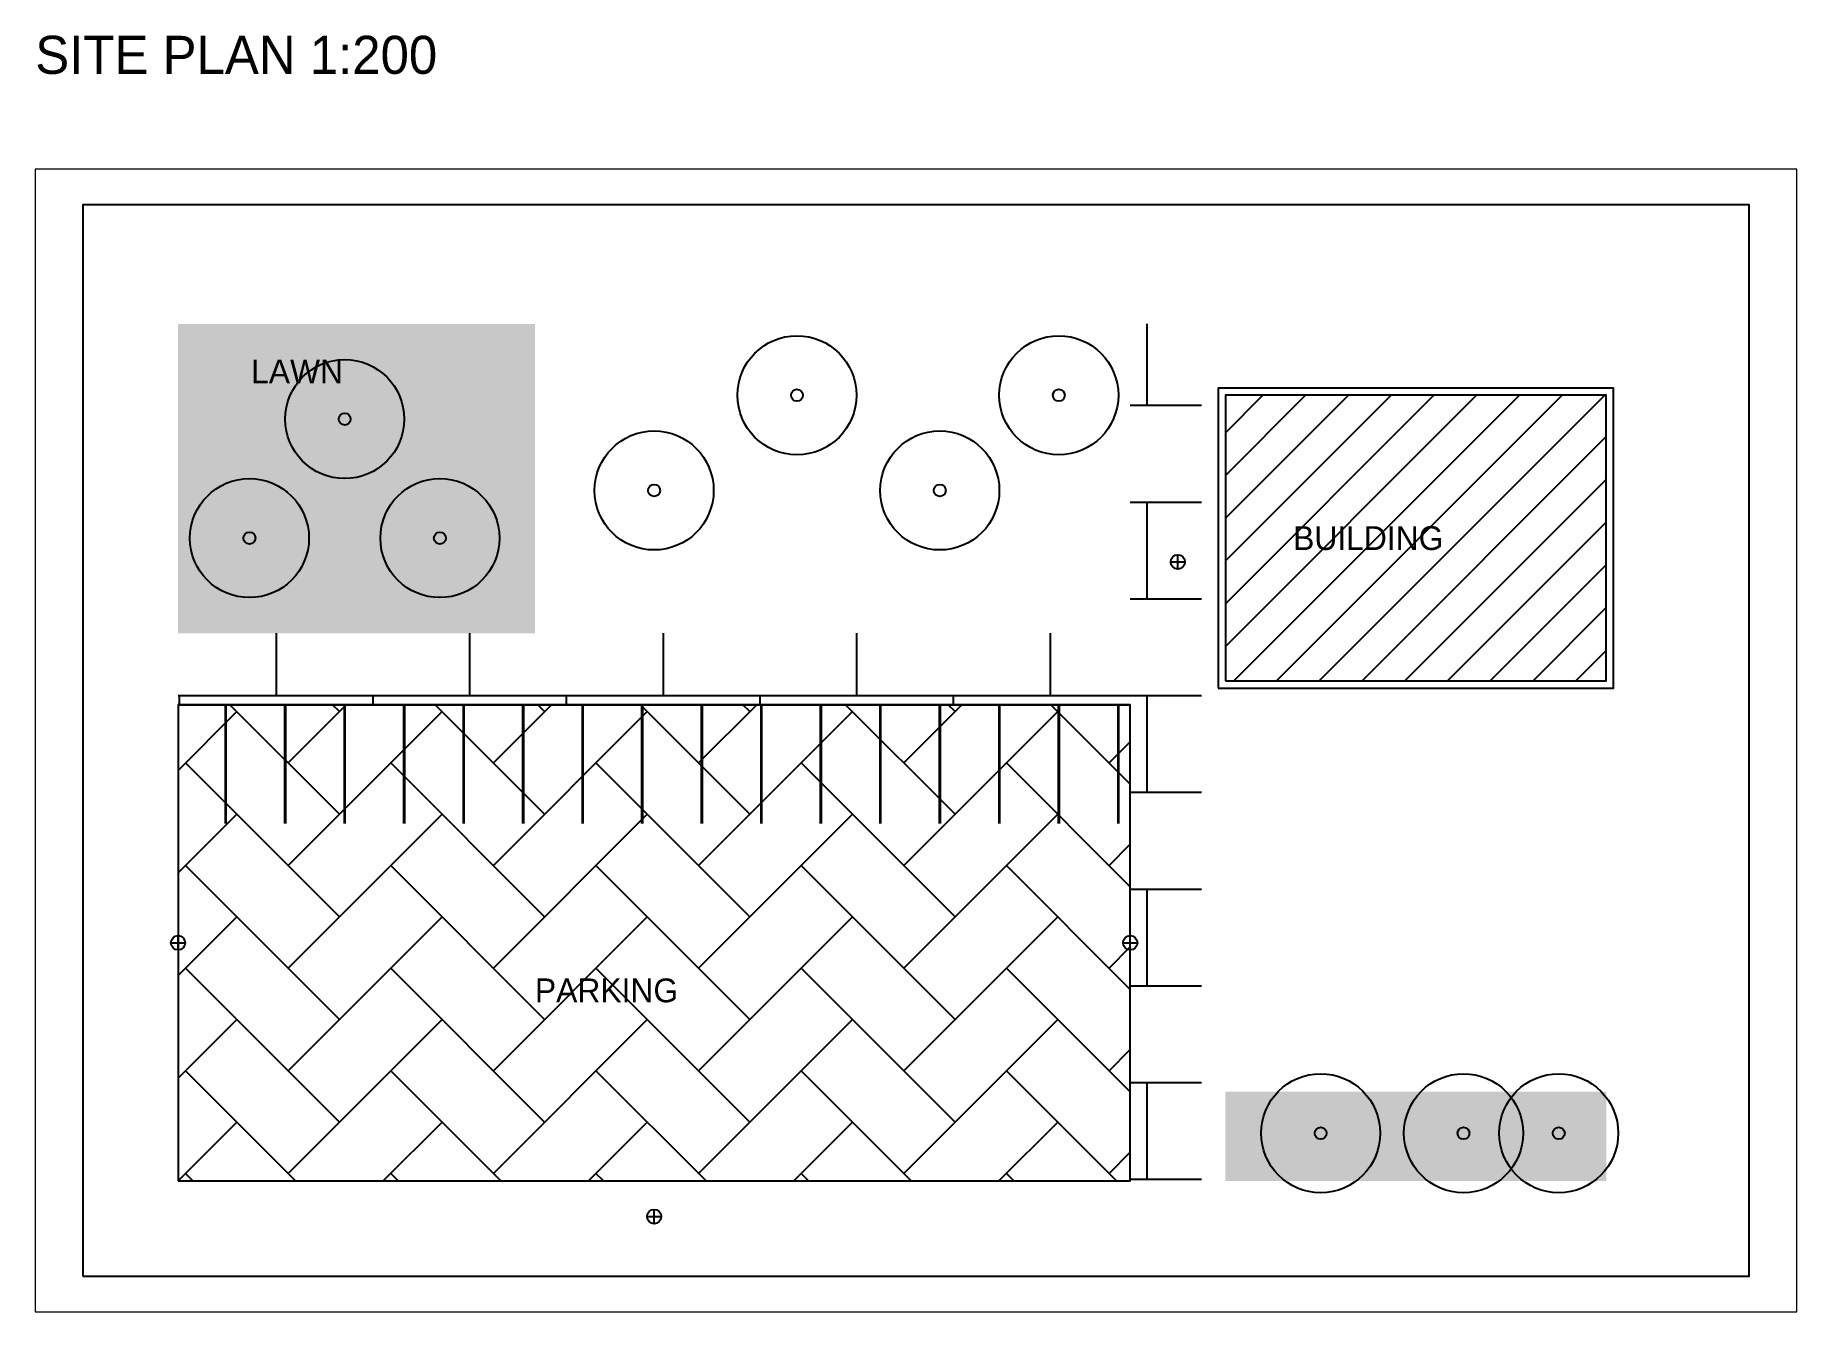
# Paper-space layout 'A1' of a CAD drawing. Header units: metres. Extents: x 215 to 585, y 180 to 448.
# The model-space entities are those that its viewports show. They can reach past a viewport. Long polylines and large blocks are cut down to what shows.
import ezdxf
from ezdxf.enums import TextEntityAlignment as Align

# ---------------------------------------------------------------- set-up
doc = ezdxf.new("R2010")
doc.units = ezdxf.units.M
for name, color, linetype in [('BUILDING-HATCH', 30, 'Continuous'), ('BUILDING-WALLS', 7, 'Continuous'), ('CURB-20x25', 1, 'Continuous'), ('LAWN', 3, 'Continuous'), ('LIGHTING', 2, 'Continuous'), ('MARKINGS', 7, 'Continuous'), ('PAVERS-6CM', 252, 'Continuous'), ('PAVERS-8CM', 9, 'Continuous'), ('PLANTING', 3, 'Continuous'), ('PLOT', 8, 'Continuous'), ('TEXT', 7, 'Continuous')]:
    doc.layers.add(name, color=color, linetype=linetype)

# ---------------------------------------------------------------- blocks, each defined once
blk = doc.blocks.new('TREE-DECIDUOUS')
for radius in [2.5, 0.25]:
    blk.add_circle((0, 0), radius)
blk = doc.blocks.new('LAMP-POST')
for p, q in [((-0.3, 0), (0.3, 0)), ((0, -0.3), (0, 0.3))]:
    blk.add_line(p, q)
blk.add_circle((0, 0), 0.3)

msp = doc.modelspace()

# ---------------------------------------------------------------- hatches: boundary and pattern name
at = {"layer": 'BUILDING-HATCH'}
h = msp.add_hatch(dxfattribs=at)
h.set_pattern_fill('ANSI31', scale=0.4)
h.paths.add_polyline_path([(48, 25), (64, 25), (64, 37), (48, 37)])
at = {"layer": 'LAWN'}
for points in [[(4, 27), (19, 27), (19, 40), (4, 40)], [(48, 4), (64, 4), (64, 7.75), (48, 7.75)]]:
    msp.add_hatch(color=3, dxfattribs=at).paths.add_polyline_path(points)
at = {"layer": 'PAVERS-6CM'}
h = msp.add_hatch(dxfattribs=at)
h.set_pattern_fill('AR-B816', scale=0.02)
h.paths.add_polyline_path([(44, 4), (47, 4), (47, 40), (44, 40)])
h = msp.add_hatch(dxfattribs=at)
h.set_pattern_fill('AR-B816', scale=0.02)
h.paths.add_polyline_path([(4, 24), (44, 24), (44, 27), (4, 27)])
at = {"layer": 'PAVERS-8CM'}
h = msp.add_hatch(dxfattribs=at)
h.set_pattern_fill('AR-HBONE', scale=0.03)
h.paths.add_polyline_path([(4, 4), (44, 4), (44, 24), (4, 24)])

# ---------------------------------------------------------------- linework, layer by layer
at = {"layer": 'BUILDING-WALLS'}
for points in [[(47.7, 24.7), (64.3, 24.7), (64.3, 37.3), (47.7, 37.3)], [(48, 25), (64, 25), (64, 37), (48, 37)]]:
    msp.add_lwpolyline(points, close=True, dxfattribs=at)
at = {"layer": 'CURB-20x25'}
for p, q in [((4, 24), (44, 24)), ((4, 4), (44, 4))]:
    msp.add_line(p, q, dxfattribs=at)
msp.add_lwpolyline([(4, 4), (44, 4), (44, 24), (4, 24)], close=True, dxfattribs=at)
at = {"layer": 'MARKINGS', "const_width": 0.12}
for points in [[(6, 24), (6, 19)], [(8.5, 24), (8.5, 19)], [(11, 24), (11, 19)], [(13.5, 24), (13.5, 19)], [(16, 24), (16, 19)], [(18.5, 24), (18.5, 19)], [(21, 24), (21, 19)], [(23.5, 24), (23.5, 19)], [(26, 24), (26, 19)], [(28.5, 24), (28.5, 19)], [(31, 24), (31, 19)], [(33.5, 24), (33.5, 19)], [(36, 24), (36, 19)], [(38.5, 24), (38.5, 19)], [(41, 24), (41, 19)], [(43.5, 24), (43.5, 19)]]:
    msp.add_lwpolyline(points, dxfattribs=at)
at = {"layer": 'PLOT'}
msp.add_lwpolyline([(0, 0), (70, 0), (70, 45), (0, 45)], close=True, dxfattribs=at)

# ---------------------------------------------------------------- block references
at = {"layer": 'LIGHTING'}
for p in [(46, 30), (4, 14), (44, 14), (24, 2.5)]:
    msp.add_blockref('LAMP-POST', p, dxfattribs=at)
at = {"layer": 'PLANTING'}
for p in [(30, 37), (41, 37), (11, 36), (24, 33), (36, 33), (7, 31), (15, 31), (52, 6), (58, 6), (62, 6)]:
    msp.add_blockref('TREE-DECIDUOUS', p, dxfattribs=at)

# ---------------------------------------------------------------- texts
at = {"layer": 'TEXT'}
for s, p in [('LAWN', (9, 38)), ('BUILDING', (54, 31)), ('PARKING', (22, 12))]:
    msp.add_text(s, height=1, dxfattribs=at).set_placement(p, align=Align.MIDDLE_CENTER)

psp = doc.layouts.new('A1')

# ---------------------------------------------------------------- texts
at = {"layer": 'TEXT'}
psp.add_text('SITE PLAN 1:200', height=8, dxfattribs=at).set_placement((215, 440))

# ---------------------------------------------------------------- viewports
at = {"layer": 'VIEWPORTS'}
psp.add_viewport(center=(400, 300), size=(370, 240), view_center_point=(35, 22.5), view_height=48, dxfattribs=at)

doc.saveas('drawing.dxf')
